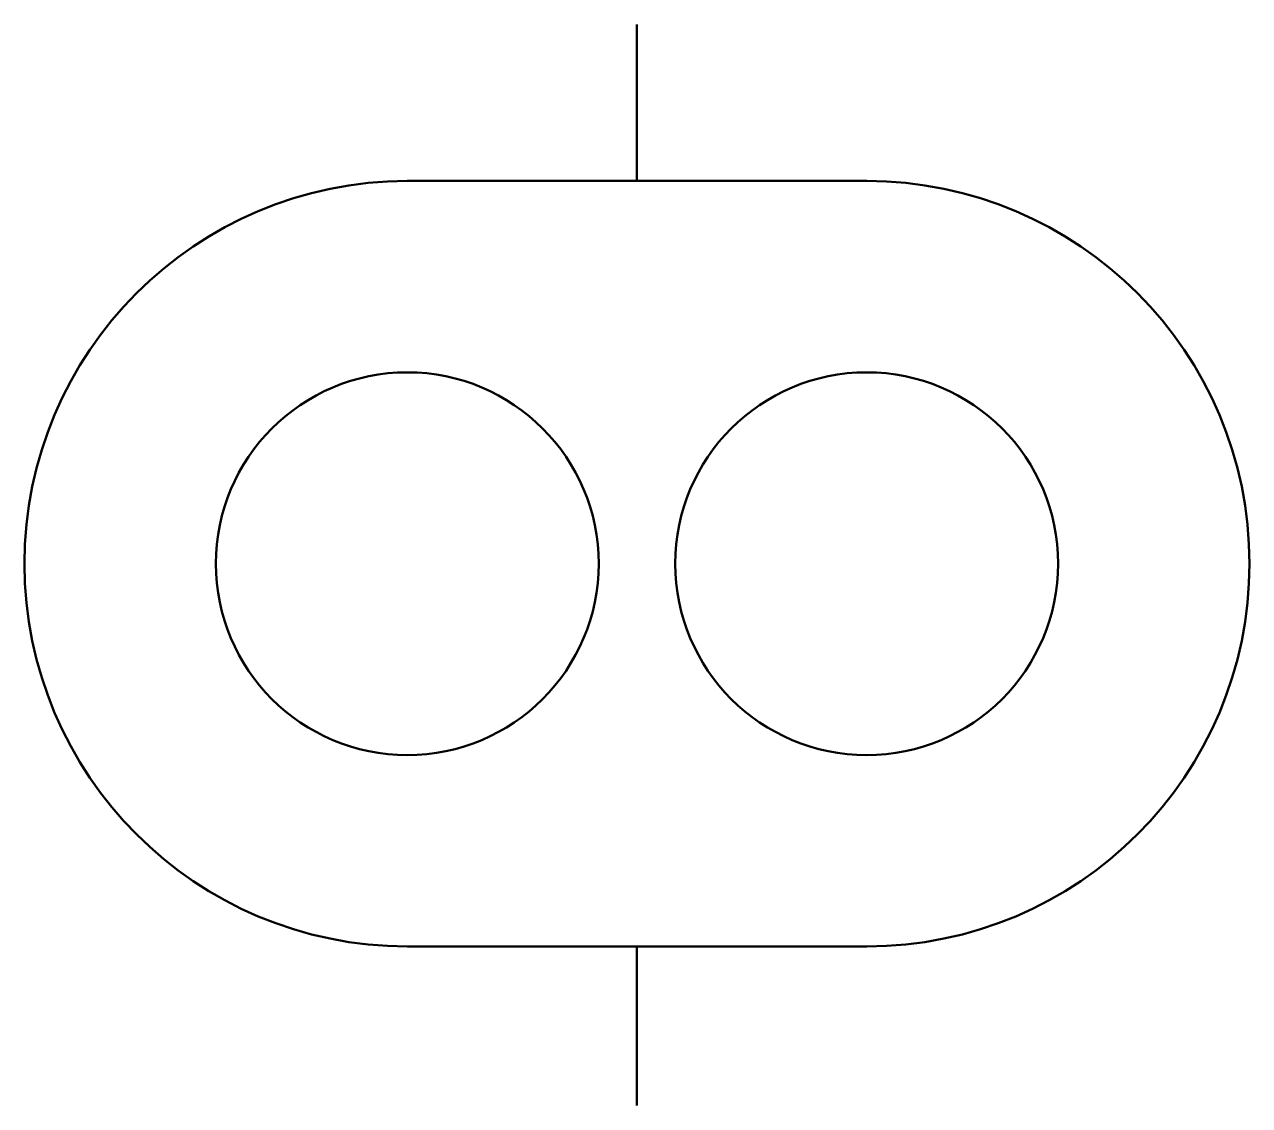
# Model space of a CAD drawing. Header units: millimetres. Extents: x 13.5 to 29.5, y -243.5 to -229.3.
import ezdxf

# ---------------------------------------------------------------- set-up
doc = ezdxf.new("R2010")
doc.units = ezdxf.units.MM
doc.linetypes.add('K5LT_BASIC', pattern=[0])

msp = doc.modelspace()

# ---------------------------------------------------------------- linework, layer by layer
at = {"color": 1, "linetype": 'K5LT_BASIC', "lineweight": 50}
for p, q in [((21.52, -231.381), (21.52, -229.337)), ((24.52, -231.381), (18.52, -231.381)), ((18.52, -241.381), (24.52, -241.381)), ((21.52, -241.381), (21.52, -243.459))]:
    msp.add_line(p, q, dxfattribs=at)
for centre, radius, start, end in [((18.52, -236.381), 5, 90, 270), ((24.52, -236.381), 5, 270, 90), ((18.52, -236.381), 2.5, 0, 180), ((24.52, -236.381), 2.5, 0, 180), ((18.52, -236.381), 2.5, 180, 0), ((24.52, -236.381), 2.5, 180, 0)]:
    msp.add_arc(centre, radius, start, end, dxfattribs=at)

doc.saveas('drawing.dxf')
